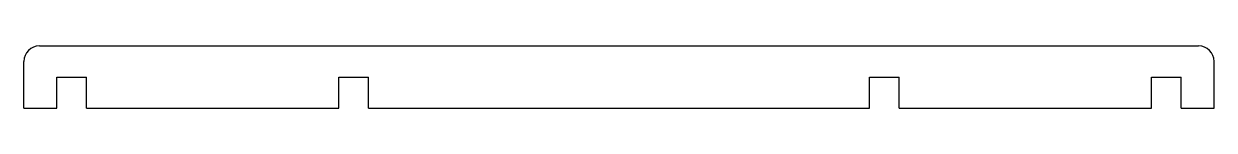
# Model space of a CAD drawing. Header units: inches. Extents: x 0 to 9.5, y 0 to 0.5.
import ezdxf

# ---------------------------------------------------------------- set-up
doc = ezdxf.new("R2010")
doc.units = ezdxf.units.IN
doc.header["$MEASUREMENT"] = 0

msp = doc.modelspace()

# ---------------------------------------------------------------- linework, layer by layer
at = {"color": 7, "linetype": 'Continuous', "lineweight": 25}
for p, q in [((0.125, 0.5), (9.375, 0.5)), ((0, 0), (0, 0.375)), ((9.5, 0), (9.5, 0.375)), ((0.2638, 0.25), (0.5, 0.25)), ((0.2638, 0), (0.2638, 0.25)), ((0.5, 0), (0.5, 0.25)), ((2.5138, 0.25), (2.75, 0.25)), ((2.5138, 0), (2.5138, 0.25)), ((2.75, 0), (2.75, 0.25)), ((6.75, 0.25), (6.9862, 0.25)), ((6.75, 0), (6.75, 0.25)), ((6.9862, 0), (6.9862, 0.25)), ((9, 0.25), (9.2362, 0.25)), ((9, 0), (9, 0.25)), ((9.2362, 0), (9.2362, 0.25)), ((0, 0), (0.2638, 0)), ((0.5, 0), (2.5138, 0)), ((2.75, 0), (6.75, 0)), ((6.9862, 0), (9, 0)), ((9.2362, 0), (9.5, 0))]:
    msp.add_line(p, q, dxfattribs=at)
for centre, start, end in [((0.125, 0.375), 90, 180), ((9.375, 0.375), 0, 90)]:
    msp.add_arc(centre, 0.125, start, end, dxfattribs=at)

doc.saveas('drawing.dxf')
